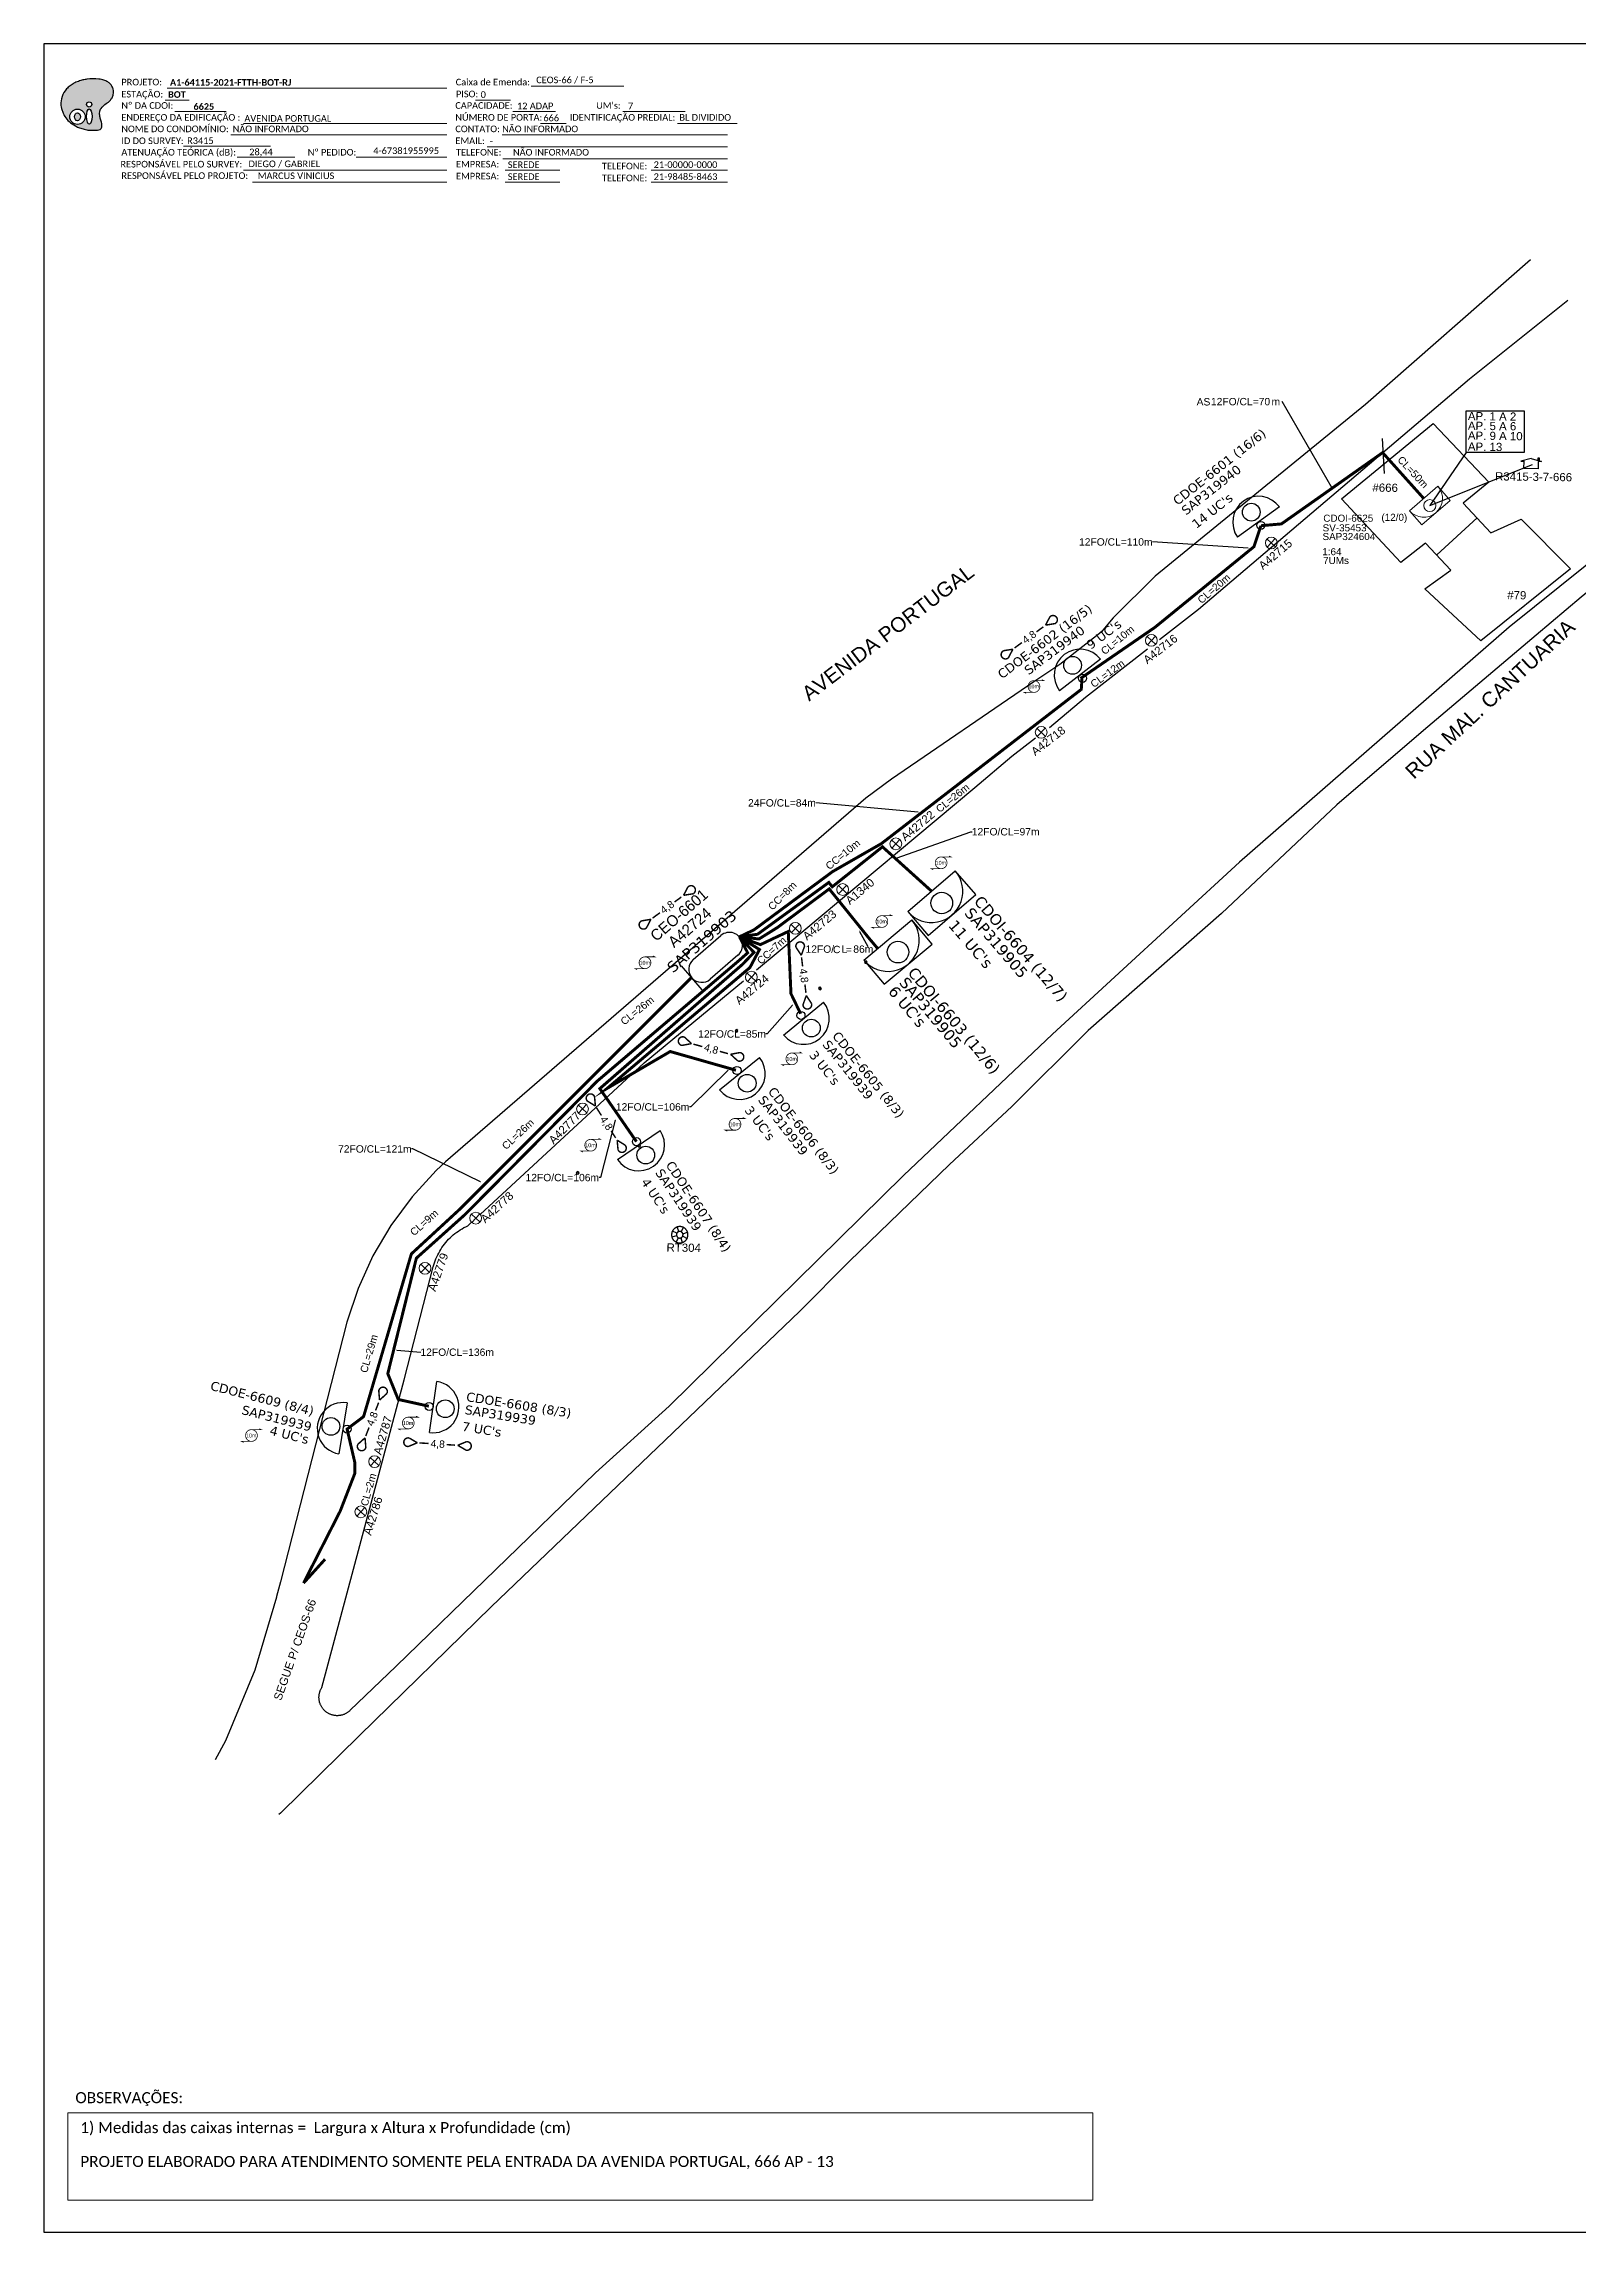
# Model space of a CAD drawing. Header units: inches. Extents: x 1031 to 2852, y 310 to 904.
# Drawn here: x 1031 to 1447, y 310 to 904 of the extents above; entities that cross this region are included whole.
import ezdxf
from ezdxf.enums import TextEntityAlignment as Align

# ---------------------------------------------------------------- set-up
doc = ezdxf.new("R2010")
doc.units = ezdxf.units.IN
doc.header["$MEASUREMENT"] = 0
for name, color, linetype, lineweight in [('10.4-Postes', 1, 'Continuous', 0), ("20.0-LEGENDA DOS CDO'S", 1, 'Continuous', 0), ('20.1-CDO_INTERIOR', 1, 'Continuous', 0)]:
    doc.layers.add(name, color=color, linetype=linetype, lineweight=lineweight)
for name, color, linetype in [('CAP a Instalar', 1, 'Continuous'), ('CDO_INTERIOR', 1, 'Continuous'), ('CDO_POSTE', 1, 'Continuous'), ('CDOI_PROJ', 1, 'Continuous'), ('CEO', 1, 'Continuous'), ('label_cabos', 7, 'Continuous'), ('LAYOUT', 7, 'Continuous'), ('LEGENDAS_INFRAESTRUTURAS', 7, 'Continuous'), ('MUB_MEIOFIO', 7, 'Continuous'), ('MUB_SEGMENTO', 7, 'Continuous'), ('NOS_DE_INFRAESTRUTURA', 7, 'Continuous'), ('SURVEYS', 7, 'Continuous'), ('SURVEYS_LEGENDAS', 7, 'Continuous')]:
    doc.layers.add(name, color=color, linetype=linetype)
doc.styles.add('ARIAL', font='arial.ttf')
doc.styles.add('Legend', font='arial.ttf')
doc.styles.add('siredit', font='verdana.ttf')
doc.styles.add('Style-font000', font='font000.shx')
doc.styles.add('WMF-Calibri0', font='calibri.ttf')
doc.styles.add('WMF-Calibri1', font='calibrib.ttf')
doc.linetypes.add('FENCELINE1', pattern='A,6.35,-2.54,[133,ltypeshp.shx,S=2.54,R=0,X=-2.54,Y=0],-2.54,25.4', length=36.83)

# ---------------------------------------------------------------- blocks, each defined once
blk = doc.blocks.new('POLE_POLE')
at = {"color": 1}
for p, q in [((-0.0000031, 0.0000069), (0.0000027, 0.0000015)), ((0.0000025, 0.0000071), (-0.0000029, 0.0000013))]:
    blk.add_line(p, q, dxfattribs=at)
blk.add_circle((-0.0000002, 0.0000042), 0.00000396, dxfattribs=at)
blk = doc.blocks.new('OI')
h = blk.add_hatch(color=40)
edge = h.paths.add_edge_path()
edge.add_spline(control_points=[(4.35, -0.67), (3.92, -0.99), (3.26, -1.5), (2.81, -2.59), (2.9, -3.5), (3.06, -4.27), (3.31, -4.85), (3.37, -5.39), (3.4, -5.88), (3.2, -6.4), (2.54, -6.61), (1.65, -6.63), (0.55, -6.67), (-0.56, -6.42), (-1.61, -6.14), (-2.77, -5.61), (-3.92, -4.77), (-4.89, -3.7), (-5.34, -2.65), (-5.6, -1.94), (-5.85, -0.96), (-5.71, 0.47), (-5.1, 2.02), (-4.14, 3.02), (-3.3, 3.61), (-2.37, 4.16), (-1.36, 4.44), (-0.56, 4.7), (0.79, 4.85), (2.24, 4.97), (3.79, 4.57), (4.67, 4.21), (5.44, 3.65), (5.76, 2.99), (6.03, 2.21), (6.01, 1.46), (5.72, 0.64), (5.31, 0.08), (4.88, -0.38), (4.51, -0.55), (4.35, -0.67)], knot_values=[0, 0, 0, 0, 1.60434, 2.417191, 3.427595, 4.282808, 4.776746, 5.304182, 5.888771, 6.258406, 6.858137, 7.79129, 8.986195, 10.124242, 11.187857, 12.242908, 13.953784, 15.414161, 16.515391, 17.349188, 17.675853, 19.552021, 21.515531, 22.568638, 23.63245, 24.621084, 25.782718, 26.745347, 27.142653, 29.870543, 31.004649, 31.921532, 32.709589, 33.801391, 34.042471, 35.192333, 35.971461, 36.628871, 37.254359, 37.836911, 37.836911, 37.836911, 37.836911], degree=3, periodic=0)
h.paths.add_polyline_path([(1.13, -0.87, -1), (-0.04, -0.87, -1)], flags=16)
edge = h.paths.add_edge_path(flags=16)
edge.add_ellipse((0.56, -3.59), major_axis=(-0.02, 1.71), ratio=0.361305, start_angle=0, end_angle=360)
h.paths.add_polyline_path([(-0.36, -3.62, -1), (-3.8, -3.62, -1)], flags=16)
edge = h.paths.add_edge_path(flags=0)
edge.add_ellipse((-2.08, -3.62), major_axis=(0, 0.885), ratio=0.758294, start_angle=0, end_angle=360)
at = {"color": 40}
for centre, radius in [((-2.08, -3.62), 1.72), ((0.54, -0.87), 0.587)]:
    blk.add_circle(centre, radius, dxfattribs=at)
blk.add_ellipse((-2.08, -3.62), major_axis=(0, 0.885), ratio=0.758294, start_param=-3.141592653589792, end_param=3.141592653589792, dxfattribs=at)
blk.add_ellipse((0.56, -3.59), major_axis=(-0.02, 1.71), ratio=0.361305, dxfattribs=at)
at = {"color": 40, "start_tangent": (-0.800898, -0.598801), "end_tangent": (-0.800898, -0.598801)}
blk.add_spline([(4.35, -0.67), (3.2, -1.78), (2.9, -2.54), (2.92, -3.55), (3.12, -4.38), (3.28, -4.85), (3.37, -5.37), (3.35, -5.95), (3.2, -6.29), (2.66, -6.55), (1.73, -6.63), (0.54, -6.62), (-0.58, -6.41), (-1.6, -6.11), (-2.56, -5.67), (-3.95, -4.67), (-4.89, -3.56), (-5.37, -2.56), (-5.64, -1.78), (-5.72, -1.46), (-5.63, 0.42), (-4.84, 2.22), (-4.13, 2.99), (-3.27, 3.62), (-2.4, 4.09), (-1.3, 4.47), (-0.37, 4.72), (0.02, 4.77), (2.75, 4.8), (3.85, 4.53), (4.69, 4.16), (5.31, 3.68), (5.85, 2.73), (5.93, 2.5), (5.94, 1.35), (5.67, 0.62), (5.29, 0.08), (4.84, -0.36), (4.35, -0.67)], degree=3, dxfattribs=at)
blk = doc.blocks.new('A$C5AF141BB')
blk.add_lwpolyline([(9.4, 5.9), (10, 5.9)])
at = {"layer": 'SURVEYS', "color": 0}
for p, q in [((5.6, 5.7), (0, 4.1)), ((0, 4.1), (1.8, 4.1)), ((1.7, 0.1), (1.8, 4.1)), ((9.4, 0), (1.7, 0.1)), ((5.6, 5.7), (11.2, 4)), ((9.4, 4.6), (9.4, 5.9)), ((11.2, 4), (9.4, 4)), ((9.4, 4), (9.4, 0)), ((10, 5.9), (9.9, 4.4))]:
    blk.add_line(p, q, dxfattribs=at)

msp = doc.modelspace()

# ---------------------------------------------------------------- linework, layer by layer
at = {"color": 0, "lineweight": 0}
for p, q in [((1037.4, 342.38), (1315.65, 342.38)), ((1037.4, 318.68), (1037.4, 342.38)), ((1315.65, 342.38), (1315.65, 318.68)), ((1315.65, 318.68), (1037.4, 318.68))]:
    msp.add_line(p, q, dxfattribs=at)
for points in [[(1030.84, 310), (1869.41, 310), (1869.41, 904), (1030.84, 904), (1030.84, 310)], [(1394.16, 796.85), (1394.7, 787.34)]]:
    msp.add_lwpolyline(points)
at = {"color": 7, "lineweight": 0}
for points in [[(1064.31, 891.96), (1140.29, 891.96)], [(1163.13, 892.45), (1188.26, 892.45)], [(1063.8, 888.68), (1070.35, 888.68)], [(1066.46, 885.61), (1080.4, 885.61)], [(1148.08, 888.72), (1157.57, 888.72)], [(1158.13, 885.61), (1169.75, 885.61)], [(1188.07, 885.61), (1204.93, 885.61)], [(1081.62, 879.26), (1140.29, 879.26)], [(1085.03, 882.37), (1140.29, 882.37)], [(1155.25, 879.26), (1216.48, 879.26)], [(1165.72, 882.37), (1172.66, 882.37)], [(1202.89, 882.37), (1219.07, 882.37)], [(1068.78, 876.19), (1092.41, 876.19)], [(1083.32, 873.23), (1098.99, 873.23)], [(1115.65, 873.23), (1140.14, 873.23)], [(1116.15, 873.24), (1140.3, 873.24)], [(1151.21, 876.02), (1216.48, 876.02)], [(1085.03, 869.67), (1140.29, 869.67)], [(1155.49, 872.78), (1216.48, 872.78)], [(1156.1, 869.67), (1170.9, 869.67)], [(1195.71, 869.67), (1216.48, 869.67)], [(1087.52, 866.43), (1140.29, 866.43)], [(1156.1, 866.43), (1170.9, 866.43)], [(1195.71, 866.43), (1216.48, 866.43)]]:
    msp.add_lwpolyline(points, dxfattribs=at)
msp.add_lwpolyline([(1416.92, 804.39), (1432.73, 804.39), (1432.73, 793.1), (1416.92, 793.1)], close=True)
at = {"color": 252}
for points in [[(1383.09, 780.47), (1407.98, 800.9), (1423.08, 784.98), (1416.18, 779.32), (1423.68, 771.25), (1431.87, 774.95), (1445.29, 761.5), (1420.9, 741.97), (1405.74, 756.04), (1412.77, 761.08), (1405.94, 768.44), (1399.21, 763.16), (1383.09, 780.47)], [(1409.01, 765.28), (1419.93, 775.29)]]:
    msp.add_lwpolyline(points, dxfattribs=at)
at = {"color": 4}
for points in [[(1416.92, 793.1), (1407.09, 778.65)], [(1407.09, 778.65), (1434.92, 789.81)]]:
    msp.add_lwpolyline(points, dxfattribs=at)
at = {"layer": '20.1-CDO_INTERIOR', "color": 1, "lineweight": 18}
msp.add_lwpolyline([(1404.89, 773.39), (1412.62, 780.03), (1409.3, 783.9), (1401.56, 777.26)], close=True, dxfattribs=at)
msp.add_circle((1407.09, 778.65), 1.63, dxfattribs=at)
msp.add_arc((1405.43, 780.58), 5.1, 220.66482, 40.66482, dxfattribs=at)
at = {"layer": 'CAP a Instalar', "color": 1, "linetype": 'FENCELINE1', "ltscale": 5e-05, "const_width": 0.8, "elevation": 0.5}
msp.add_lwpolyline([(1361.26, 773.19), (1366.8, 773.67), (1394.28, 793.02), (1405.43, 780.58)], dxfattribs=at)
at = {"layer": 'CAP a Instalar', "color": 0, "linetype": 'FENCELINE1', "ltscale": 5e-05, "const_width": 0.8}
for points in [[(1361.26, 773.19), (1359.35, 767.49), (1359.35, 767.49), (1359.35, 767.49), (1359.35, 767.49), (1332.49, 745.62), (1312.27, 731.72)], [(1312.67, 731.68), (1312.48, 728.76), (1258.26, 686.93), (1244.99, 679.32), (1223.63, 663.49), (1219.64, 661.59)], [(1271.83, 673.99), (1258.51, 686.03), (1244.88, 675.18), (1243.95, 676.36), (1224.61, 662.3), (1219.64, 661.59)], [(1257.26, 658.36), (1254.55, 661.58), (1244.06, 674.6), (1229.96, 664.11), (1225, 661.02), (1219.64, 661.59)], [(1135.38, 534.2), (1127.06, 536.03), (1124.23, 543.04), (1131.99, 574.38), (1145.17, 586.2), (1181.1, 622.45), (1219.45, 655.07), (1221.92, 657.25), (1219.84, 661.36)], [(1218.73, 625.39), (1200.89, 630.47), (1183.8, 620.48), (1222.53, 653.26), (1225.13, 658.15), (1219.64, 661.59)], [(1191.73, 606.01), (1181.79, 620.41), (1220.52, 654.13), (1223.63, 657.38), (1219.64, 661.59), (1219.64, 661.59), (1219.64, 661.59), (1219.64, 661.59), (1219.64, 661.59), (1219.64, 661.59), (1219.64, 661.59)], [(1236.3, 640.72), (1233.67, 646.16), (1232.94, 663.05), (1225.38, 659.48), (1232.94, 663.05), (1232.94, 663.05), (1225.38, 659.48), (1219.64, 661.59)], [(1101.35, 486.18), (1111.32, 505.75), (1115.25, 515.88), (1115.25, 519.04), (1113.18, 527.99), (1117.66, 531.38), (1130.63, 575.54), (1143.77, 587.67), (1206.66, 650.57)], [(1101.35, 486.18), (1107.21, 492.67)]]:
    msp.add_lwpolyline(points, dxfattribs=at)
at = {"layer": 'CDO_INTERIOR', "color": 0}
for p, q in [((1283.82, 673.09), (1278.28, 679.53)), ((1270.94, 662), (1283.82, 673.09)), ((1265.39, 668.45), (1270.94, 662))]:
    msp.add_line(p, q, dxfattribs=at)
msp.add_lwpolyline([(1265.39, 668.45), (1278.28, 679.53)], dxfattribs=at)
msp.add_circle((1274.61, 670.77), 2.93, dxfattribs=at)
msp.add_arc((1271.83, 673.99), 8.5, 220.70958, 40.70958, dxfattribs=at)
at = {"layer": 'CDO_POSTE', "color": 5}
msp.add_lwpolyline([(1366.25, 778.27), (1354.91, 770.07)], dxfattribs=at)
at = {"layer": 'CDO_POSTE', "color": 0}
for points in [[(1317.68, 736.92), (1306.58, 728.39)], [(1231.68, 634.95), (1242.5, 643.84)], [(1214.24, 620.08), (1225.17, 628.82)], [(1186.59, 601.13), (1198.14, 609.05)], [(1135.53, 527.06), (1137.56, 540.91)], [(1113.22, 535.07), (1110.95, 521.26)]]:
    msp.add_lwpolyline(points, dxfattribs=at)
at = {"layer": 'CDO_POSTE', "color": 5}
for centre, radius in [((1358.63, 776.86), 2.41), ((1361.23, 773.27), 1.1)]:
    msp.add_circle(centre, radius, dxfattribs=at)
at = {"layer": 'CDO_POSTE', "color": 0}
for centre, radius in [((1310.11, 735.29), 2.41), ((1312.81, 731.77), 1.1), ((1236.38, 640.26), 1.1), ((1239.2, 636.83), 2.41), ((1219.01, 625.32), 1.1), ((1221.78, 621.86), 2.41), ((1191.73, 606.01), 1.1), ((1194.25, 602.35), 2.41), ((1135.44, 534.14), 1.1), ((1139.83, 533.5), 2.41), ((1108.8, 528.71), 2.41), ((1113.18, 527.99), 1.1)]:
    msp.add_circle(centre, radius, dxfattribs=at)
at = {"layer": 'CDO_POSTE', "color": 5}
msp.add_arc((1360.58, 774.17), 7, 35.8504, 215.8504, dxfattribs=at)
at = {"layer": 'CDO_POSTE', "color": 0}
for centre, start, end in [((1312.13, 732.66), 37.51226, 217.51226), ((1237.09, 639.4), 219.43047, 39.43047), ((1219.7, 624.45), 218.64526, 38.64526), ((1192.36, 605.09), 214.45879, 34.45879), ((1136.54, 533.98), 261.6572, 81.6572), ((1112.08, 528.17), 80.66084, 260.66084)]:
    msp.add_arc(centre, 7, start, end, dxfattribs=at)
at = {"layer": 'CDOI_PROJ', "color": 0}
for p, q in [((1271.97, 659.65), (1266.51, 666.17)), ((1258.93, 648.74), (1271.97, 659.65)), ((1253.48, 655.25), (1258.93, 648.74))]:
    msp.add_line(p, q, dxfattribs=at)
msp.add_lwpolyline([(1253.48, 655.25), (1266.51, 666.17)], dxfattribs=at)
msp.add_circle((1262.72, 657.45), 2.93, dxfattribs=at)
msp.add_arc((1260, 660.71), 8.5, 219.93689, 39.93689, dxfattribs=at)
at = {"layer": 'CEO', "color": 0}
for p, q in [((1207.15, 655.46), (1214.65, 661.95)), ((1219.28, 656.6), (1211.78, 650.11))]:
    msp.add_line(p, q, dxfattribs=at)
msp.add_lwpolyline([(1209.58, 647.24), (1203.99, 653.69)], dxfattribs=at)
for centre, start, end in [((1216.97, 659.27), 310.86919, 130.86919), ((1209.46, 652.78), 130.86919, 310.86919)]:
    msp.add_arc(centre, 3.54, start, end, dxfattribs=at)
at = {"layer": 'label_cabos', "color": 0, "linetype": 'Continuous'}
for points in [[(1380.54, 783.35), (1367, 806.87)], [(1357.76, 767.06), (1331.81, 768.78)], [(1268.18, 695.41), (1240.43, 697.96)], [(1262.19, 682.97), (1282.51, 690.12), (1282.87, 690.12)], [(1252.28, 663.05), (1252.28, 663.05), (1254.54, 658.93)], [(1234.05, 643.08), (1227.25, 635.24), (1226.89, 635.24)], [(1216.63, 625.43), (1206.45, 615.44), (1206.09, 615.44)], [(1185.99, 611.84), (1181.93, 596.26), (1181.57, 596.26)], [(1149.38, 595.08), (1131.05, 604.03), (1130.69, 604.03)], [(1126.65, 549.45), (1133.21, 548.86)]]:
    msp.add_lwpolyline(points, dxfattribs=at)
for points in [[(1357.76, 767.12), (1358.12, 767.04), (1357.76, 767)], [(1268.18, 695.47), (1268.54, 695.37), (1268.17, 695.35)], [(1262.21, 682.91), (1261.85, 682.85), (1262.17, 683.03)], [(1252.22, 663.05), (1252.27, 663.41), (1252.34, 663.06)], [(1234, 643.12), (1234.28, 643.35), (1234.09, 643.04)], [(1185.93, 611.86), (1186.08, 612.19), (1186.05, 611.83)], [(1149.4, 595.13), (1149.7, 594.92), (1149.35, 595.03)], [(1126.64, 549.39), (1126.29, 549.48), (1126.66, 549.51)]]:
    msp.add_solid(points, dxfattribs=at)
at = {"layer": 'LAYOUT', "color": 0, "const_width": 0.4}
for points in [[(1302.77, 746.19), (1305.38, 746.62, 1.175638), (1303.95, 748.43), (1302.77, 746.19)], [(1293.92, 739.67), (1291.41, 739.26, 1.175638), (1292.69, 737.34), (1293.92, 739.67)], [(1204.51, 672.86), (1207.12, 673.29, 1.175638), (1205.69, 675.11), (1204.51, 672.86)], [(1195.66, 666.35), (1193.15, 665.94, 1.175638), (1194.43, 664.01), (1195.66, 666.35)], [(1236.47, 656.57), (1237.33, 658.96, 1.175638), (1235.03, 658.78), (1236.47, 656.57)], [(1237.84, 645.66), (1236.94, 643.18, 1.175638), (1239.23, 643.54), (1237.84, 645.66)], [(1206.68, 632.62), (1204.81, 634.33, 1.175638), (1204.09, 632.13), (1206.68, 632.62)], [(1217.28, 629.71), (1219.23, 627.93, 1.175638), (1219.77, 630.18), (1217.28, 629.71)], [(1180.59, 615.67), (1180.35, 618.2, 1.175638), (1178.35, 617.06), (1180.59, 615.67)], [(1186.49, 606.4), (1186.73, 603.76, 1.175638), (1188.64, 605.07), (1186.49, 606.4)], [(1122, 535.86), (1123.96, 537.63, 1.175638), (1121.78, 538.39), (1122, 535.86)], [(1118.05, 525.61), (1116.16, 523.91, 1.175638), (1118.27, 522.98), (1118.05, 525.61)], [(1132.25, 524.27), (1130.06, 525.56, 1.175638), (1129.81, 523.26), (1132.25, 524.27)], [(1143.22, 523.59), (1145.5, 522.25, 1.175638), (1145.56, 524.56), (1143.22, 523.59)]]:
    msp.add_lwpolyline(points, format="xyb", dxfattribs=at)
at = {"layer": 'LAYOUT', "color": 0}
for points, const_width in [([(1300.33, 744.39), (1302.18, 745.74)], 0.4), ([(1294.36, 740), (1296.36, 741.47)], 0.4), ([(1299.64, 731.14), (1302.3, 731.14), (1301.76, 731.4)], 0.21), ([(1299.64, 727.95), (1296.98, 727.95), (1297.52, 727.69)], 0.21), ([(1274.43, 683.28), (1277.08, 683.28), (1276.55, 683.54)], 0.21), ([(1274.43, 680.09), (1271.77, 680.09), (1272.3, 679.83)], 0.21), ([(1202.07, 671.06), (1203.92, 672.41)], 0.4), ([(1196.1, 666.67), (1198.1, 668.14)], 0.4), ([(1258.36, 667.34), (1261.01, 667.34), (1260.48, 667.61)], 0.21), ([(1258.36, 664.16), (1255.7, 664.16), (1256.23, 663.89)], 0.21), ([(1194.05, 656.16), (1196.7, 656.16), (1196.17, 656.42)], 0.21), ([(1236.54, 656.03), (1236.84, 653.56)], 0.4), ([(1194.05, 652.97), (1191.39, 652.97), (1191.93, 652.7)], 0.21), ([(1237.46, 648.67), (1237.74, 646.4)], 0.4), ([(1207.21, 632.47), (1209.6, 631.81)], 0.4), ([(1214.36, 630.51), (1216.56, 629.89)], 0.4), ([(1233.92, 630.06), (1236.58, 630.06), (1236.05, 630.33)], 0.21), ([(1233.92, 626.88), (1231.27, 626.88), (1231.8, 626.61)], 0.21), ([(1180.88, 615.21), (1182.21, 613.11)], 0.4), ([(1218.48, 612.3), (1221.14, 612.3), (1220.61, 612.57)], 0.21), ([(1179.31, 606.62), (1181.97, 606.62), (1181.44, 606.89)], 0.21), ([(1184.85, 608.95), (1186.08, 607.02)], 0.4), ([(1218.48, 609.11), (1215.83, 609.11), (1216.36, 608.85)], 0.21), ([(1179.31, 603.44), (1176.66, 603.44), (1177.19, 603.17)], 0.21), ([(1120.91, 533.03), (1121.74, 535.17)], 0.4), ([(1129.79, 531.22), (1132.44, 531.22), (1131.91, 531.49)], 0.21), ([(1087.22, 524.65), (1084.56, 524.65), (1085.09, 524.38)], 0.21), ([(1087.22, 527.84), (1089.87, 527.84), (1089.34, 528.1)], 0.21), ([(1118.24, 526.11), (1119.14, 528.43)], 0.4), ([(1129.79, 528.04), (1127.13, 528.04), (1127.66, 527.77)], 0.21), ([(1132.79, 524.24), (1135.28, 524.08)], 0.4), ([(1140.2, 523.77), (1142.48, 523.63)], 0.4)]:
    msp.add_lwpolyline(points, dxfattribs=dict(at, const_width=const_width))
at = {"layer": 'LAYOUT', "color": 0, "const_width": 0.21}
for points in [[(1299.64, 731.14, 1.000012), (1299.64, 727.95, 0.999978)], [(1274.43, 683.28, 1.000012), (1274.43, 680.09, 0.999978)], [(1258.36, 667.34, 1.000012), (1258.36, 664.16, 0.999978)], [(1194.05, 656.16, 1.000012), (1194.05, 652.97, 0.999978)], [(1233.92, 630.06, 1.000012), (1233.92, 626.88, 0.999978)], [(1218.48, 612.3, 1.000012), (1218.48, 609.11, 0.999978)], [(1179.31, 606.62, 1.000012), (1179.31, 603.44, 0.999978)], [(1129.79, 531.22, 1.000012), (1129.79, 528.04, 0.999978)], [(1087.22, 527.84, 1.000012), (1087.22, 524.65, 0.999978)]]:
    msp.add_lwpolyline(points, format="xyb", close=True, dxfattribs=at)
at = {"layer": 'MUB_MEIOFIO', "color": 0, "linetype": 'Continuous'}
for points in [[(1434.38, 845.34), (1389.63, 806.07), (1332.49, 759.45), (1321.09, 748.21), (1317.85, 744.25), (1306.67, 735.49), (1299.61, 730.85), (1260.93, 704.43), (1253.95, 699.23), (1139.93, 600.57), (1137.39, 598.17), (1130.85, 591.05), (1125.09, 583.29), (1120.19, 574.97), (1116.17, 566.19), (1113.09, 557.03), (1095.07, 486.55), (1094.05, 482.55), (1094.01, 482.35), (1088.13, 462.51), (1080.21, 443.39), (1077.35, 438.21)], [(1333.71, 742.31), (1344.29, 750.55), (1417.88, 813.07), (1444.54, 834.38)], [(1486.78, 785.37), (1483.61, 782.86), (1468.96, 770.89), (1448.13, 753.76), (1436, 743.45), (1405.41, 717.59), (1381.82, 697.39), (1350.51, 667.91), (1314.32, 636.14), (1293.65, 615.55), (1276.71, 599.8), (1249.58, 573.53), (1236.09, 560.03), (1152.31, 479.71), (1116.57, 444.81), (1095.07, 423.73), (1094.68, 423.34)], [(1483.23, 789.43), (1428.6, 745.64), (1355.41, 681.83), (1304.7, 635.21), (1264.22, 596.79), (1200.6, 534.24)], [(1303.81, 718.41), (1313.58, 726.63), (1330.47, 739.78)], [(1224.32, 652.63), (1236.65, 662.83), (1283.59, 702.12), (1293.62, 710.66), (1300.01, 715.63)], [(1149.27, 586.26), (1193.81, 627.41), (1220.76, 649.69)], [(1200.6, 534.24), (1180.57, 516.12), (1126.53, 463.62), (1113.95, 451.58), (1113.82, 451.46), (1113.69, 451.34), (1113.55, 451.24), (1113.41, 451.13), (1113.27, 451.03), (1113.12, 450.94), (1112.98, 450.85), (1112.82, 450.77), (1112.67, 450.69), (1112.51, 450.62), (1112.35, 450.55), (1112.19, 450.49), (1112.03, 450.43), (1111.86, 450.38), (1111.69, 450.34), (1111.52, 450.3), (1111.35, 450.27), (1111.18, 450.24), (1111.01, 450.22), (1110.84, 450.21), (1110.66, 450.2), (1110.49, 450.2), (1110.32, 450.2), (1110.14, 450.21), (1109.97, 450.23), (1109.8, 450.25), (1109.63, 450.28), (1109.46, 450.31), (1109.29, 450.35), (1109.12, 450.4), (1108.96, 450.45), (1108.79, 450.5), (1108.63, 450.57), (1108.47, 450.64), (1108.32, 450.71), (1108.16, 450.79), (1108.01, 450.87), (1107.86, 450.96), (1107.72, 451.06), (1107.58, 451.16), (1107.44, 451.26), (1107.3, 451.37), (1107.17, 451.49), (1107.05, 451.61), (1106.92, 451.73), (1106.81, 451.86), (1106.69, 451.99), (1106.59, 452.12), (1106.48, 452.26), (1106.38, 452.4), (1106.29, 452.55), (1106.2, 452.7), (1106.12, 452.85), (1106.04, 453.01), (1105.97, 453.16), (1105.9, 453.32), (1105.84, 453.49), (1105.78, 453.65), (1105.73, 453.82), (1105.69, 453.98), (1105.65, 454.15), (1105.62, 454.32), (1105.59, 454.49), (1105.57, 454.67), (1105.56, 454.84), (1105.55, 455.01), (1105.55, 455.19), (1105.55, 455.36), (1105.56, 455.53), (1105.57, 455.7), (1105.6, 455.88), (1105.62, 456.05), (1105.66, 456.22), (1105.7, 456.39), (1105.74, 456.55), (1105.79, 456.72), (1105.85, 456.88), (1105.91, 457.04), (1105.98, 457.2), (1106.06, 457.36), (1106.14, 457.51), (1106.22, 457.67), (1106.31, 457.81), (1128.69, 541.4), (1136.56, 571.99), (1136.72, 572.55), (1136.89, 573.1), (1137.08, 573.65), (1137.29, 574.19), (1137.52, 574.72), (1137.77, 575.25), (1138.04, 575.76), (1138.32, 576.27), (1138.62, 576.77), (1138.93, 577.25), (1139.27, 577.73), (1139.61, 578.19), (1139.98, 578.64), (1140.36, 579.08), (1140.75, 579.5), (1141.16, 579.91), (1141.58, 580.31), (1142.02, 580.69), (1142.47, 581.06), (1142.93, 581.41), (1143.4, 581.75), (1143.88, 582.07), (1144.38, 582.37), (1144.88, 582.66), (1145.4, 582.92), (1145.92, 583.17), (1146.95, 584.13)]]:
    msp.add_lwpolyline(points, dxfattribs=at)
at = {"layer": 'NOS_DE_INFRAESTRUTURA', "color": 0}
for p, q in [((1254.02, 655.09), (1253.64, 654.72)), ((1253.64, 654.72), (1254.01, 654.33)), ((1254.29, 654.98), (1253.75, 654.98)), ((1253.75, 654.98), (1253.75, 654.45)), ((1253.75, 654.45), (1254.28, 654.44)), ((1254.01, 654.33), (1254.4, 654.71)), ((1254.4, 654.71), (1254.02, 655.09)), ((1254.28, 654.44), (1254.29, 654.98)), ((1241.54, 647.99), (1241.16, 647.62)), ((1241.16, 647.62), (1241.54, 647.23)), ((1241.28, 647.88), (1241.27, 647.35)), ((1241.81, 647.87), (1241.28, 647.88)), ((1241.92, 647.61), (1241.54, 647.99)), ((1241.54, 647.23), (1241.92, 647.61)), ((1241.8, 647.34), (1241.81, 647.87)), ((1241.27, 647.35), (1241.8, 647.34)), ((1218.79, 636.44), (1218.55, 635.96)), ((1218.55, 635.96), (1219.02, 635.71)), ((1219.08, 636.41), (1218.57, 636.25)), ((1218.57, 636.25), (1218.73, 635.74)), ((1218.73, 635.74), (1219.24, 635.9)), ((1219.27, 636.19), (1218.79, 636.44)), ((1219.02, 635.71), (1219.27, 636.19)), ((1219.24, 635.9), (1219.08, 636.41)), ((1192.35, 605.27), (1192.1, 604.79)), ((1192.1, 604.79), (1192.58, 604.55)), ((1192.64, 605.24), (1192.13, 605.08)), ((1192.13, 605.08), (1192.29, 604.57)), ((1192.29, 604.57), (1192.8, 604.73)), ((1192.82, 605.02), (1192.35, 605.27)), ((1192.58, 604.55), (1192.82, 605.02)), ((1192.8, 604.73), (1192.64, 605.24)), ((1175.71, 597.89), (1175.39, 597.46)), ((1175.39, 597.46), (1175.82, 597.14)), ((1175.99, 597.82), (1175.46, 597.74)), ((1175.46, 597.74), (1175.54, 597.21)), ((1175.54, 597.21), (1176.07, 597.29)), ((1176.14, 597.57), (1175.71, 597.89)), ((1175.82, 597.14), (1176.14, 597.57)), ((1176.07, 597.29), (1175.99, 597.82)), ((1203.2, 581.58), (1202.78, 582.85)), ((1203.88, 581.53), (1204.48, 582.73)), ((1202.63, 580.46), (1201.37, 580.04)), ((1202.68, 581.14), (1201.49, 581.74)), ((1203.08, 579.94), (1202.48, 578.75)), ((1203.76, 579.89), (1204.18, 578.62)), ((1204.28, 580.34), (1205.47, 579.74)), ((1204.33, 581.02), (1205.59, 581.43))]:
    msp.add_line(p, q, dxfattribs=at)
for points in [[(1202.78, 582.85, 0), (1202.68, 582.81, 0), (1202.58, 582.77, 0), (1202.48, 582.72, 0), (1202.38, 582.67, 0), (1202.29, 582.62, 0), (1202.2, 582.56, 0), (1202.11, 582.49, 0), (1202.03, 582.42, 0), (1201.94, 582.35, 0), (1201.87, 582.27, 0), (1201.79, 582.19, 0), (1201.72, 582.11, 0), (1201.66, 582.02, 0), (1201.6, 581.93, 0), (1201.54, 581.83, 0), (1201.49, 581.74, 0), (1201.44, 581.64, 0), (1201.4, 581.54, 0), (1201.37, 581.43, 0), (1201.33, 581.33, 0), (1201.31, 581.22, 0), (1201.29, 581.12, 0), (1201.27, 581.01, 0), (1201.26, 580.9, 0), (1201.25, 580.79, 0), (1201.25, 580.68, 0), (1201.26, 580.57, 0), (1201.27, 580.46, 0), (1201.29, 580.36, 0), (1201.31, 580.25, 0), (1201.33, 580.14, 0), (1201.37, 580.04, 0), (1201.4, 579.93, 0), (1201.44, 579.83, 0), (1201.49, 579.74, 0), (1201.54, 579.64, 0), (1201.6, 579.55, 0), (1201.66, 579.45, 0), (1201.72, 579.37, 0), (1201.79, 579.28, 0), (1201.87, 579.2, 0), (1201.94, 579.12, 0), (1202.03, 579.05, 0), (1202.11, 578.98, 0), (1202.2, 578.92, 0), (1202.29, 578.86, 0), (1202.38, 578.8, 0), (1202.48, 578.75, 0), (1202.58, 578.7, 0), (1202.68, 578.66, 0), (1202.78, 578.62, 0), (1202.89, 578.59, 0), (1202.99, 578.56, 0), (1203.1, 578.54, 0), (1203.21, 578.53, 0), (1203.32, 578.52, 0), (1203.43, 578.51, 0), (1203.53, 578.51, 0), (1203.64, 578.52, 0), (1203.75, 578.53, 0), (1203.86, 578.54, 0), (1203.97, 578.56, 0), (1204.07, 578.59, 0), (1204.18, 578.62, 0), (1204.28, 578.66, 0), (1204.38, 578.7, 0), (1204.48, 578.75, 0), (1204.58, 578.8, 0), (1204.67, 578.86, 0), (1204.76, 578.92, 0), (1204.85, 578.98, 0), (1204.93, 579.05, 0), (1205.02, 579.12, 0), (1205.09, 579.2, 0), (1205.17, 579.28, 0), (1205.24, 579.37, 0), (1205.3, 579.45, 0), (1205.36, 579.55, 0), (1205.42, 579.64, 0), (1205.47, 579.74, 0), (1205.52, 579.83, 0), (1205.56, 579.94, 0), (1205.59, 580.04, 0), (1205.63, 580.14, 0), (1205.65, 580.25, 0), (1205.67, 580.36, 0), (1205.69, 580.46, 0), (1205.7, 580.57, 0), (1205.71, 580.68, 0), (1205.71, 580.79, 0), (1205.7, 580.9, 0), (1205.69, 581.01, 0), (1205.67, 581.12, 0), (1205.65, 581.22, 0), (1205.63, 581.33, 0), (1205.59, 581.43, 0), (1205.56, 581.54, 0), (1205.52, 581.64, 0), (1205.47, 581.74, 0), (1205.42, 581.83, 0), (1205.36, 581.93, 0), (1205.3, 582.02, 0), (1205.23, 582.11, 0), (1205.17, 582.19, 0), (1205.09, 582.27, 0), (1205.01, 582.35, 0), (1204.93, 582.42, 0), (1204.85, 582.49, 0), (1204.76, 582.56, 0), (1204.67, 582.62, 0), (1204.58, 582.67, 0), (1204.48, 582.72, 0), (1204.38, 582.77, 0), (1204.28, 582.81, 0), (1204.18, 582.85, 0), (1204.07, 582.88, 0), (1203.97, 582.91, 0), (1203.86, 582.93, 0), (1203.75, 582.95, 0), (1203.64, 582.96, 0), (1203.53, 582.96, 0), (1203.43, 582.96, 0), (1203.32, 582.96, 0), (1203.21, 582.95, 0), (1203.1, 582.93, 0), (1202.99, 582.91, 0), (1202.89, 582.88, 0), (1202.78, 582.85, 0)], [(1203.2, 581.58, 0), (1203.16, 581.57, 0), (1203.12, 581.55, 0), (1203.08, 581.53, 0), (1203.04, 581.51, 0), (1203, 581.49, 0), (1202.97, 581.46, 0), (1202.93, 581.44, 0), (1202.9, 581.41, 0), (1202.87, 581.38, 0), (1202.83, 581.35, 0), (1202.81, 581.32, 0), (1202.78, 581.28, 0), (1202.75, 581.25, 0), (1202.73, 581.21, 0), (1202.7, 581.18, 0), (1202.68, 581.14, 0), (1202.67, 581.1, 0), (1202.65, 581.06, 0), (1202.63, 581.02, 0), (1202.62, 580.97, 0), (1202.61, 580.93, 0), (1202.6, 580.89, 0), (1202.6, 580.85, 0), (1202.59, 580.8, 0), (1202.59, 580.76, 0), (1202.59, 580.71, 0), (1202.59, 580.67, 0), (1202.6, 580.63, 0), (1202.6, 580.58, 0), (1202.61, 580.54, 0), (1202.62, 580.5, 0), (1202.63, 580.46, 0), (1202.65, 580.42, 0), (1202.67, 580.38, 0), (1202.68, 580.34, 0), (1202.7, 580.3, 0), (1202.73, 580.26, 0), (1202.75, 580.22, 0), (1202.78, 580.19, 0), (1202.81, 580.15, 0), (1202.83, 580.12, 0), (1202.87, 580.09, 0), (1202.9, 580.06, 0), (1202.93, 580.03, 0), (1202.97, 580.01, 0), (1203, 579.98, 0), (1203.04, 579.96, 0), (1203.08, 579.94, 0), (1203.12, 579.92, 0), (1203.16, 579.91, 0), (1203.2, 579.89, 0), (1203.24, 579.88, 0), (1203.28, 579.87, 0), (1203.33, 579.86, 0), (1203.37, 579.85, 0), (1203.41, 579.85, 0), (1203.46, 579.85, 0), (1203.5, 579.85, 0), (1203.55, 579.85, 0), (1203.59, 579.85, 0), (1203.63, 579.86, 0), (1203.68, 579.87, 0), (1203.72, 579.88, 0), (1203.76, 579.89, 0), (1203.8, 579.91, 0), (1203.84, 579.92, 0), (1203.88, 579.94, 0), (1203.92, 579.96, 0), (1203.96, 579.98, 0), (1203.99, 580.01, 0), (1204.03, 580.03, 0), (1204.06, 580.06, 0), (1204.09, 580.09, 0), (1204.12, 580.12, 0), (1204.15, 580.15, 0), (1204.18, 580.19, 0), (1204.21, 580.22, 0), (1204.23, 580.26, 0), (1204.25, 580.3, 0), (1204.28, 580.34, 0), (1204.29, 580.38, 0), (1204.31, 580.42, 0), (1204.33, 580.46, 0), (1204.34, 580.5, 0), (1204.35, 580.54, 0), (1204.36, 580.58, 0), (1204.36, 580.63, 0), (1204.37, 580.67, 0), (1204.37, 580.71, 0), (1204.37, 580.76, 0), (1204.37, 580.8, 0), (1204.36, 580.85, 0), (1204.36, 580.89, 0), (1204.35, 580.93, 0), (1204.34, 580.97, 0), (1204.33, 581.02, 0), (1204.31, 581.06, 0), (1204.29, 581.1, 0), (1204.28, 581.14, 0), (1204.25, 581.18, 0), (1204.23, 581.21, 0), (1204.21, 581.25, 0), (1204.18, 581.28, 0), (1204.15, 581.32, 0), (1204.12, 581.35, 0), (1204.09, 581.38, 0), (1204.06, 581.41, 0), (1204.03, 581.44, 0), (1203.99, 581.46, 0), (1203.96, 581.49, 0), (1203.92, 581.51, 0), (1203.88, 581.53, 0), (1203.84, 581.55, 0), (1203.8, 581.57, 0), (1203.76, 581.58, 0), (1203.72, 581.59, 0), (1203.67, 581.61, 0), (1203.63, 581.61, 0), (1203.59, 581.62, 0), (1203.55, 581.62, 0), (1203.5, 581.63, 0), (1203.46, 581.63, 0), (1203.41, 581.62, 0), (1203.37, 581.62, 0), (1203.33, 581.61, 0), (1203.28, 581.61, 0), (1203.24, 581.59, 0), (1203.2, 581.58, 0)]]:
    msp.add_polyline3d(points, dxfattribs=at)

# ---------------------------------------------------------------- block references
at = {"color": 7, "xscale": 1.213923925196705, "yscale": 1.213923925155541, "zscale": 1.213923925163967, "rotation": 0.1532896023263809}
msp.add_blockref('OI', (1042.51, 888.58), dxfattribs=at)
at = {"xscale": 0.5, "yscale": 0.5, "zscale": 0.5}
msp.add_blockref('A$C5AF141BB', (1431.79, 788.62), dxfattribs=at)
at = {"layer": '10.4-Postes', "color": 1, "xscale": 404040.4000000003, "yscale": 404040.4000000003, "zscale": 404040.4000000003}
for p in [(1364.13, 766.81), (1331.58, 740.36), (1301.68, 715.41), (1262.22, 685.13), (1247.79, 672.74), (1234.94, 662.2), (1223.02, 648.97), (1177.18, 613.18), (1148.19, 583.55), (1134.41, 569.95), (1120.72, 517.47), (1117, 503.82)]:
    msp.add_blockref('POLE_POLE', p, dxfattribs=at)

# ---------------------------------------------------------------- texts
at = {"color": 7, "lineweight": 0, "style": 'WMF-Calibri0'}
for s, height, p in [('PROJETO:', 1.793, (1051.91, 892.7)), ('ESTAÇÃO:', 1.793, (1051.91, 889.42)), ('Caixa de Emenda:', 1.7927, (1142.67, 892.7)), ('PISO:', 1.793, (1142.74, 889.47)), ('ENDEREÇO DA EDIFICAÇÃO :', 1.7927, (1051.91, 883.12)), ('Nº DA CDOI:', 1.7927, (1051.91, 886.35)), ('CAPACIDADE:', 1.7927, (1142.56, 886.35)), ('NÚMERO DE PORTA:', 1.7927, (1142.56, 883.12)), ('IDENTIFICAÇÃO PREDIAL:', 1.7927, (1173.64, 883.12)), ("UM's:", 1.793, (1180.8, 886.35)), ('NOME DO CONDOMÍNIO:', 1.7927, (1051.91, 880)), ('NÃO INFORMADO', 1.7927, (1082.13, 880)), ('CONTATO: NÃO INFORMADO', 1.7927, (1142.56, 880)), ('BL DIVIDIDO', 1.7927, (1203.39, 883.12)), ('ATENUAÇÃO TEÓRICA (dB):', 1.7927, (1051.91, 873.65)), ('ID DO SURVEY:', 1.7927, (1051.91, 876.77)), ('Nº PEDIDO:', 1.793, (1102.5, 873.66)), ('EMAIL:', 1.793, (1142.56, 876.77)), ('TELEFONE:     NÃO INFORMADO', 1.7927, (1142.74, 873.65)), ('RESPONSÁVEL PELO SURVEY:', 1.7927, (1051.67, 870.42)), ('RESPONSÁVEL PELO PROJETO:', 1.7927, (1051.91, 867.31)), ('EMPRESA:', 1.793, (1142.74, 870.42)), ('EMPRESA:', 1.793, (1142.74, 867.18)), ('TELEFONE:', 1.793, (1182.35, 869.91)), ('TELEFONE:', 1.793, (1182.35, 866.68))]:
    msp.add_text(s, height=height, dxfattribs=at).set_placement(p)
at = {"color": 7, "linetype": 'Continuous'}
for s, height, style, p in [('BOT', 1.793, 'WMF-Calibri1', (1064.59, 889.33)), ('A1-64115-2021-FTTH-BOT-RJ', 1.7927, 'WMF-Calibri1', (1065.11, 892.61)), ('0', 1.79, 'WMF-Calibri0', (1149.44, 889.32)), ('CEOS-66 / F-5', 1.7927, 'WMF-Calibri0', (1164.52, 893.29)), ('AVENIDA PORTUGAL', 1.7927, 'WMF-Calibri0', (1085.3, 882.83)), ('666', 1.793, 'WMF-Calibri0', (1166.47, 882.97)), ('-', 1.79, 'WMF-Calibri0', (1151.91, 876.62)), ('DIEGO / GABRIEL', 1.7927, 'WMF-Calibri0', (1086.43, 870.51)), ('MARCUS VINICIUS', 1.7927, 'WMF-Calibri0', (1088.92, 867.27)), ('SEREDE', 1.793, 'WMF-Calibri0', (1156.81, 870.27)), ('SEREDE', 1.793, 'WMF-Calibri0', (1156.81, 867.03)), ('21-00000-0000', 1.7927, 'WMF-Calibri0', (1196.41, 870.29)), ('21-98485-8463', 1.7927, 'WMF-Calibri0', (1196.41, 867.03))]:
    msp.add_text(s, height=height, dxfattribs=dict(at, style=style)).set_placement(p)
at = {"color": 7, "linetype": 'Continuous', "style": 'WMF-Calibri1'}
msp.add_text('6625', height=1.793, dxfattribs=at).set_placement((1074.3, 886.07), align=Align.CENTER)
at = {"color": 0, "linetype": 'Continuous', "style": 'WMF-Calibri0'}
for s, height, p in [('12 ADAP', 1.793, (1159.31, 886.23)), ('7', 1.79, (1189.43, 886.21)), ('R3415', 1.793, (1069.77, 876.8))]:
    msp.add_text(s, height=height, dxfattribs=at).set_placement(p)
at = {"color": 0, "lineweight": 0, "style": 'WMF-Calibri0'}
msp.add_text('28,44', height=1.793, dxfattribs=at).set_placement((1086.62, 873.75))
at = {"color": 7, "style": 'WMF-Calibri0'}
msp.add_text('4-67381955995 ', height=1.7927, dxfattribs=at).set_placement((1120.29, 874.07))
at = {"lineweight": 0, "char_height": 3, "width": 277.1819, "attachment_point": 1, "style": 'WMF-Calibri0'}
for s, insert in [('OBSERVAÇÕES:', (1039.41, 348.02)), ('1) Medidas das caixas internas =  Largura x Altura x Profundidade (cm)', (1040.76, 339.9)), ('PROJETO ELABORADO PARA ATENDIMENTO SOMENTE PELA ENTRADA DA AVENIDA PORTUGAL, 666 AP - 13', (1040.76, 330.7))]:
    msp.add_mtext(s, dxfattribs=dict(at, insert=insert))
at = {"layer": "20.0-LEGENDA DOS CDO'S", "color": 1, "style": 'ARIAL'}
for s, p in [(' SV-35453', (1377.25, 771.64)), ('   CDOI-6625', (1375.94, 774.26)), ('SAP324604', (1377.96, 769.28)), ('1:64', (1377.9, 765.18)), ('  7UMs', (1376.64, 762.78))]:
    msp.add_text(s, height=1.92, rotation=0.02759, dxfattribs=at).set_placement(p)
msp.add_text('(12/0)', height=1.92, rotation=0.02759, dxfattribs=at).set_placement((1397.46, 774.5), align=Align.CENTER)
at = {"layer": 'CDO_INTERIOR', "color": 0, "linetype": 'Continuous', "style": 'siredit'}
for s, p in [('CDOI-6604 (12/7)', (1284.3, 672.12)), ("11 UC's", (1277.35, 665.56)), ('SAP319905', (1281.71, 668.93))]:
    msp.add_text(s, height=3, rotation=310.70958, dxfattribs=at).set_placement(p, align=Align.MIDDLE_LEFT)
at = {"layer": 'CDO_POSTE', "color": 5, "linetype": 'Continuous', "style": 'siredit'}
for s, height, p in [('CDOE-6601 (16/6)', 2.4706, (1337.81, 779.55)), ('SAP319940', 2.471, (1340.12, 776.89)), ("14 UC's", 2.471, (1342.96, 773.24))]:
    msp.add_text(s, height=height, rotation=38.28297, dxfattribs=at).set_placement(p, align=Align.MIDDLE_LEFT)
at = {"layer": 'CDO_POSTE', "color": 0, "linetype": 'Continuous', "style": 'siredit'}
for s, height, rotation, p in [('CDOE-6602 (16/5)', 2.4706, 37, (1290.21, 732.47)), ('SAP319940', 2.471, 37, (1297.44, 733.55)), ("9 UC's", 2.471, 37, (1314.31, 740.46)), ('CDOE-6605 (8/3)', 2.4706, 308.69386, (1245.7, 635.43)), ("3 UC's", 2.471, 308.69386, (1239.42, 630.23)), ('SAP319939', 2.471, 308.69386, (1243.05, 633.09)), ('SAP319939', 2.471, 307.90865, (1225.58, 618.07)), ('CDOE-6606 (8/3)', 2.4706, 307.90865, (1228.26, 620.37)), ("3 UC's", 2.471, 307.90865, (1221.91, 615.26)), ('CDOE-6607 (8/4)', 2.4706, 303.72218, (1200.6, 600.39)), ("4 UC's", 2.471, 303.72218, (1193.9, 595.76)), ('SAP319939', 2.471, 303.72218, (1197.76, 598.29)), ('CDOE-6609 (8/4)', 2.4706, 345.78713, (1076.18, 539.87)), ('CDOE-6608 (8/3)', 2.4706, 350.92059, (1145.58, 536.83)), ('SAP319939', 2.471, 345.78713, (1084.65, 533.31)), ("7 UC's", 2.471, 350.92059, (1144.43, 528.77)), ('SAP319939', 2.471, 350.92059, (1145.19, 533.32)), ("4 UC's", 2.471, 345.78713, (1092.28, 527.72))]:
    msp.add_text(s, height=height, rotation=rotation, dxfattribs=at).set_placement(p, align=Align.MIDDLE_LEFT)
at = {"layer": 'CDOI_PROJ', "color": 0, "linetype": 'Continuous', "style": 'siredit'}
for s, p in [("6 UC's", (1261.04, 647.68)), ('SAP319905', (1264.01, 650.06)), ('CDOI-6603 (12/6)', (1266.34, 652.76))]:
    msp.add_text(s, height=3, rotation=309.93689, dxfattribs=at).set_placement(p, align=Align.MIDDLE_LEFT)
at = {"layer": 'CEO', "color": 0, "linetype": 'Continuous'}
for s, height, style, p in [('CEO-6601', 2.997, 'Style-font000', (1203.28, 667.51)), ('SAP319903', 2.957, 'siredit', (1209.45, 660.38)), ('A42724', 2.997, 'Style-font000', (1206.18, 664.15))]:
    msp.add_text(s, height=height, rotation=40.86919, dxfattribs=dict(at, style=style)).set_placement(p, align=Align.MIDDLE_CENTER)
at = {"layer": 'label_cabos', "color": 0, "linetype": 'Continuous', "style": 'Legend'}
msp.add_text('AS', height=2, dxfattribs=at).set_placement((1345.65, 806.82), align=Align.MIDDLE_CENTER)
for s, p in [('12FO/CL=', (1347.67, 805.87)), ('70', (1360.64, 805.87)), ('m', (1364.12, 805.87)), ('12FO/CL=', (1311.86, 767.78)), ('110', (1324.83, 767.78)), ('m', (1329.49, 767.78)), ('24FO/', (1222.02, 696.96)), ('C', (1229.79, 696.96)), ('L', (1231.81, 696.96)), ('=', (1233.36, 696.96)), ('84m', (1234.99, 696.96)), ('12FO/', (1282.75, 689.12)), ('C', (1290.51, 689.12)), ('L', (1292.53, 689.12)), ('=', (1294.09, 689.12)), ('97', (1295.72, 689.12)), ('m', (1298.83, 689.12)), ('12FO/', (1237.62, 657.27)), ('C', (1245.07, 657.17)), ('L', (1247.4, 657.27)), ('=', (1248.6, 657.17)), ('86', (1250.59, 657.27)), ('m', (1253.7, 657.27)), ('12FO/', (1208.49, 634.24)), ('C', (1216.25, 634.24)), ('L', (1218.27, 634.24)), ('=', (1219.82, 634.24)), ('85', (1221.45, 634.24)), ('m', (1224.56, 634.24)), ('12FO/', (1186.14, 614.44)), ('C', (1193.9, 614.44)), ('L', (1195.92, 614.44)), ('=', (1197.47, 614.44)), ('106', (1199.1, 614.44)), ('m', (1203.76, 614.44)), ('72FO/', (1110.73, 603.03)), ('C', (1118.49, 603.03)), ('L', (1120.51, 603.03)), ('=', (1122.07, 603.03)), ('121', (1123.7, 603.03)), ('m', (1128.36, 603.03)), ('12FO/', (1161.62, 595.26)), ('C', (1169.38, 595.26)), ('L', (1171.4, 595.26)), ('=', (1172.95, 595.26)), ('106', (1174.59, 595.26)), ('m', (1179.25, 595.26)), ('12FO/', (1133.09, 547.86)), ('C', (1140.85, 547.86)), ('L', (1142.87, 547.86)), ('=', (1144.42, 547.86)), ('136', (1146.05, 547.86)), ('m', (1150.72, 547.86))]:
    msp.add_text(s, height=2, dxfattribs=at).set_placement(p)
at = {"layer": 'label_cabos', "color": 0, "linetype": 'Continuous', "char_height": 2, "attachment_point": 5, "style": 'ARIAL'}
for s, insert, rotation in [('\\A1;CL=50m', (1402.5, 787.73), 313.179), ('\\A1;CL=20m', (1348.49, 756.1), 40.82351), ('\\A1;CL=10m', (1322.33, 742.14), 39.04373), ('\\A1;CL=12m', (1319.59, 733.04), 36.27646), ('\\A1;CL=26m', (1277.55, 699.27), 38.54531), ('\\A1;CC=10m', (1247.76, 683.94), 39.18565), ('\\A1;CC=8m', (1231.31, 672.74), 45.35005), ('\\A1;CC=7m', (1228.42, 657.9), 42.21534), ('\\A1;CL=26m', (1191.95, 641.58), 38.57896), ('\\A1;CL=26m', (1159.56, 608.02), 42.91231), ('\\A1;CL=9m', (1134.09, 584.03), 41.68991), ('\\A1;CL=29m', (1119.12, 548.47), 73.59469), ('\\A1;CL=2m', (1119, 511.55), 74.43313)]:
    msp.add_mtext(s, dxfattribs=dict(at, insert=insert, rotation=rotation))
at = {"layer": 'LAYOUT', "color": 0, "style": 'ARIAL'}
for rotation, p in [(36.2258, (1298.35, 742.99)), (36.2258, (1200.09, 669.67)), (277.03928, (1237.21, 651.08)), (344.5353, (1212.04, 631.2)), (302.29634, (1183.6, 611.02)), (68.8184, (1119.99, 530.79)), (356.35361, (1137.78, 523.98))]:
    msp.add_text('4,8', height=2, rotation=rotation, dxfattribs=at).set_placement(p, align=Align.MIDDLE_CENTER)
at = {"layer": 'LAYOUT', "color": 0, "style": 'Legend'}
for p in [(1299.57, 729.54), (1274.36, 681.69), (1258.29, 665.75), (1193.98, 654.56), (1233.85, 628.47), (1218.42, 610.71), (1179.24, 605.03), (1129.72, 529.63), (1087.15, 526.24)]:
    msp.add_text('10m', height=1.052, dxfattribs=at).set_placement(p, align=Align.MIDDLE_CENTER)
at = {"layer": 'LEGENDAS_INFRAESTRUTURAS', "color": 0, "style": 'Legend'}
for s, height, rotation, p in [('A42715', 2.226, 40.34833, (1361.8, 761.1)), ('A42716', 2.226, 37.9127, (1330.4, 735.55)), ('A42718', 2.226, 37.9127, (1299.96, 710.64)), ('A42722', 2.226, 39.93559, (1264.69, 687.48)), ('A1340', 2.226, 39.93559, (1249.67, 670.2)), ('A42723', 2.226, 39.93559, (1238.03, 660.51)), ('A42724', 2.226, 39.57943, (1219.64, 643.05)), ('A42777', 2.226, 45.5698, (1169.26, 605.15)), ('A42778', 2.226, 42.72941, (1150.69, 583.75)), ('RT304', 2.226, 359.28501, (1199.88, 576.18)), ('A42779', 2.226, 70.68377, (1137.16, 565.18)), ('A42787', 2.226, 73.6783, (1122.42, 520.83)), ('A42786', 2.226, 72.77545, (1119.68, 498.97)), ('SEGUE P/ CEOS-66', 2.2264, 70.56972, (1095.26, 454.12))]:
    msp.add_text(s, height=height, rotation=rotation, dxfattribs=at).set_placement(p)
at = {"layer": 'MUB_SEGMENTO', "color": 0, "style": 'Legend'}
for s, rotation, p in [('AVENIDA PORTUGAL', 37.29722, (1238.59, 725.41)), ('RUA MAL. CANTUARIA', 42.89394, (1402.73, 704.2))]:
    msp.add_text(s, height=4, rotation=rotation, dxfattribs=at).set_placement(p)
at = {"layer": 'SURVEYS_LEGENDAS', "color": 0, "style": 'Legend'}
for s, height, p in [('AP. 1 A 2', 2.226, (1417.41, 801.85)), ('AP. 5 A 6', 2.226, (1417.41, 799.22)), ('AP. 9 A 10', 2.226, (1417.41, 796.55)), ('AP. 13', 2.226, (1417.41, 793.56)), ('#666', 2.226, (1391.5, 782.44)), ('R3415-3-7-666', 2.2264, (1424.78, 785.49)), ('#79', 2.226, (1428.08, 753.25))]:
    msp.add_text(s, height=height, rotation=359.28462, dxfattribs=at).set_placement(p)

doc.saveas('drawing.dxf')
